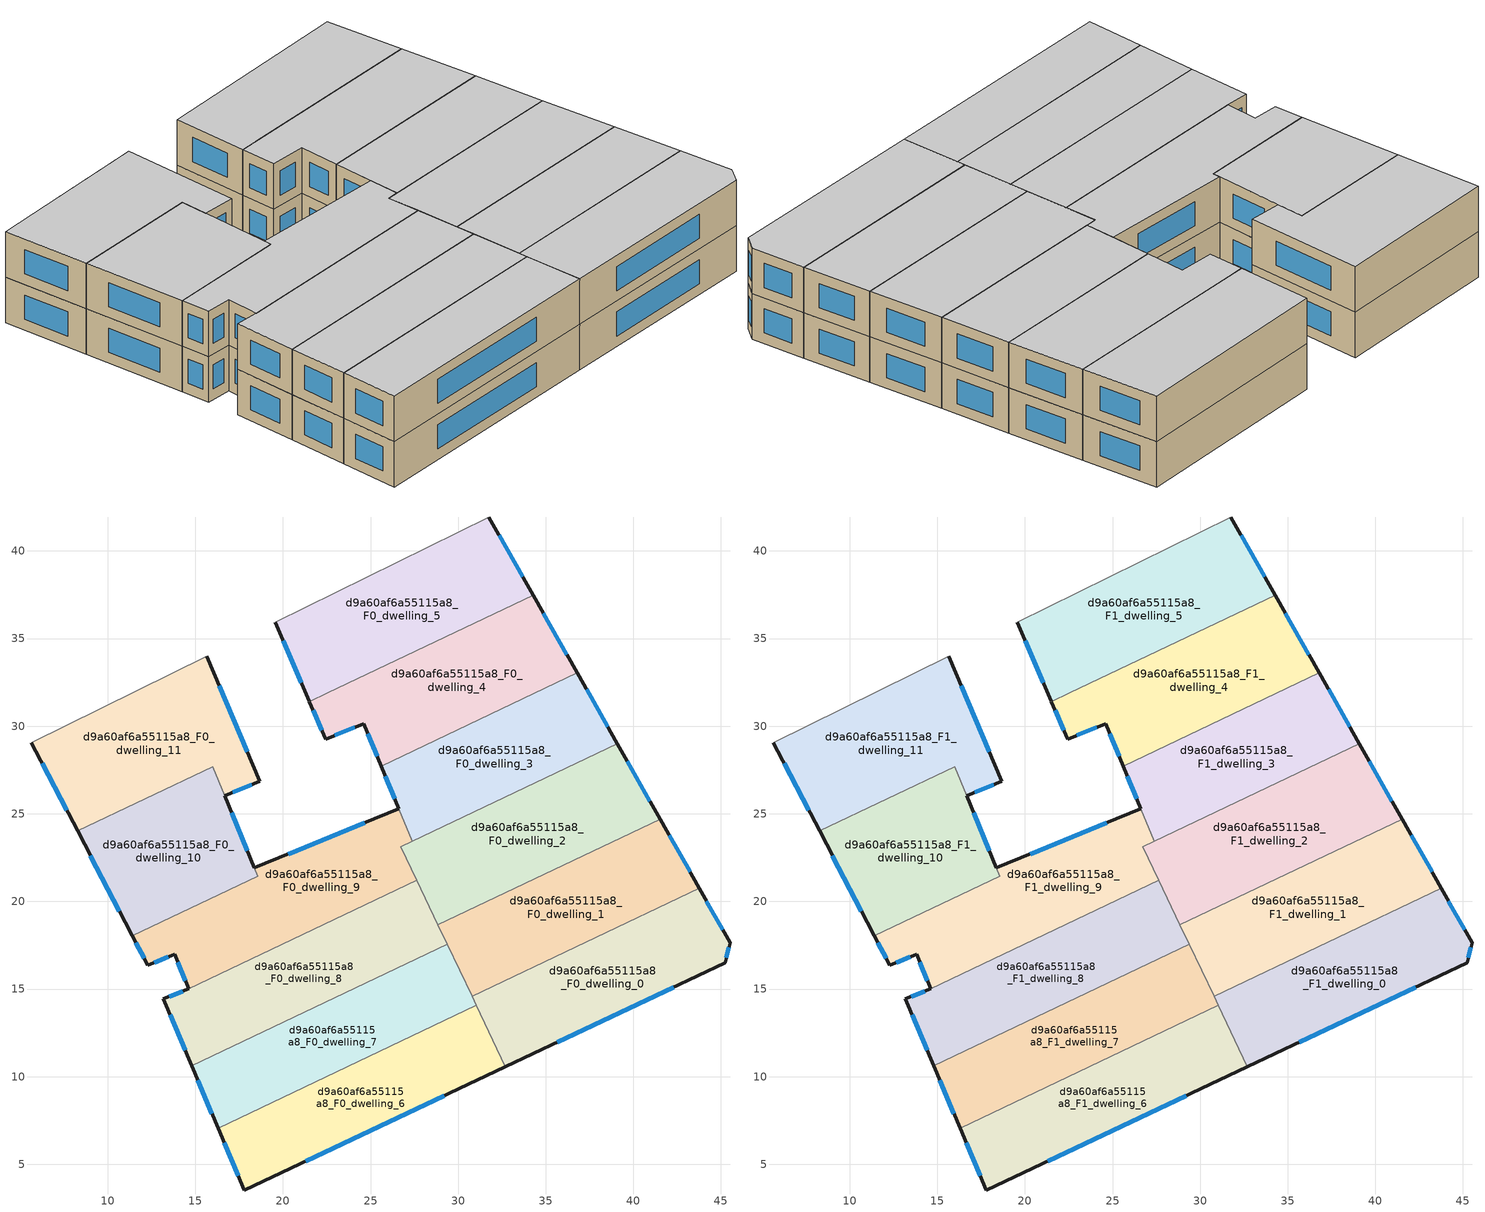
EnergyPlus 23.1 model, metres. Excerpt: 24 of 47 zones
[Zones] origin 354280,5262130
d9a60af6a55115a8_F0_dwelling_0
 floor ground (EU_floor_Construction): 43.76,20.75 45.52,17.64 45.24,16.5 32.7,10.58 30.8,14.58 z0
 wall outside (EU_wall_Construction): 32.7,10.58 45.24,16.5 45.52,17.64 43.76,20.75 z0:3
 wall to d9a60af6a55115a8_F0_dwelling_1 (EU_wall_Construction): 43.76,20.75 30.8,14.58 z0:3
 wall to d9a60af6a55115a8_F0_dwelling_6 (EU_wall_Construction): 31.04,14.06 32.7,10.58 z0:3
 wall to d9a60af6a55115a8_F0_dwelling_7 (EU_wall_Construction): 30.8,14.58 31.04,14.06 z0:3
 window (EU_Window_Construction): 45.11,18.37 44.17,20.02 / 45.3,16.77 45.46,17.37 / 35.65,11.97 42.29,15.11 z0.7:2.3
d9a60af6a55115a8_F0_dwelling_1
 floor ground (EU_floor_Construction): 41.52,24.7 43.76,20.75 30.8,14.58 28.85,18.67 z0
 wall outside (EU_wall_Construction): 43.76,20.75 41.52,24.7 z0:3
 wall to d9a60af6a55115a8_F0_dwelling_2 (EU_wall_Construction): 41.52,24.7 28.85,18.67 z0:3
 wall to d9a60af6a55115a8_F0_dwelling_7 (EU_wall_Construction): 29.38,17.57 30.8,14.58 z0:3
 wall to d9a60af6a55115a8_F0_dwelling_8 (EU_wall_Construction): 28.85,18.67 29.38,17.57 z0:3
 window (EU_Window_Construction): 43.23,21.68 42.05,23.78 z0.7:2.3
d9a60af6a55115a8_F0_dwelling_10
 floor ground (EU_floor_Construction): 15.98,27.69 18.56,21.44 11.41,18.04 8.28,24.02 z0
 wall outside (EU_wall_Construction): 8.28,24.02 11.41,18.04 / 18.37,21.91 16.67,26.03 z0:3
 wall to d9a60af6a55115a8_F0_dwelling_11 (EU_wall_Construction): 16.67,26.03 15.99,27.69 / 15.98,27.69 8.28,24.02 z0:3
 wall to d9a60af6a55115a8_F0_dwelling_9 (EU_wall_Construction): 11.41,18.04 18.56,21.44 18.37,21.91 z0:3
 window (EU_Window_Construction): 9.02,22.62 10.67,19.44 / 17.97,22.88 17.07,25.06 z0.7:2.3
d9a60af6a55115a8_F0_dwelling_11
 floor ground (EU_floor_Construction): 15.65,34 18.69,26.85 16.67,26.03 15.99,27.69 8.28,24.02 5.65,29.07 z0
 wall outside (EU_wall_Construction): 5.65,29.07 8.28,24.02 / 16.67,26.03 18.69,26.85 15.65,34 z0:3
 wall adiabatic (EU_wall_Construction): 15.65,34 5.65,29.07 z0:3
 window (EU_Window_Construction): 6.26,27.88 7.66,25.21 / 17.98,28.53 16.36,32.32 / 17.15,26.22 18.22,26.66 z0.7:2.3
d9a60af6a55115a8_F0_dwelling_2
 floor ground (EU_floor_Construction): 39.08,29.01 41.52,24.7 28.85,18.67 26.73,23.13 z0
 wall outside (EU_wall_Construction): 41.52,24.7 39.08,29.01 z0:3
 wall to d9a60af6a55115a8_F0_dwelling_8 (EU_wall_Construction): 27.64,21.21 28.85,18.67 z0:3
 wall to d9a60af6a55115a8_F0_dwelling_3 (EU_wall_Construction): 39.08,29.01 27.37,23.44 z0:3
 wall to d9a60af6a55115a8_F0_dwelling_9 (EU_wall_Construction): 27.37,23.44 26.73,23.13 27.64,21.21 z0:3
 window (EU_Window_Construction): 40.95,25.71 39.65,28 z0.7:2.3
d9a60af6a55115a8_F0_dwelling_3
 floor ground (EU_floor_Construction): 36.79,33.04 39.08,29.01 27.38,23.44 25.61,27.72 z0
 wall outside (EU_wall_Construction): 25.61,27.72 26.61,25.28 / 39.08,29.01 36.79,33.04 z0:3
 wall to d9a60af6a55115a8_F0_dwelling_4 (EU_wall_Construction): 36.79,33.04 25.61,27.72 z0:3
 wall to d9a60af6a55115a8_F0_dwelling_9 (EU_wall_Construction): 26.62,25.27 27.37,23.44 z0:3
 window (EU_Window_Construction): 25.85,27.15 26.38,25.85 / 38.54,29.96 37.33,32.1 z0.7:2.3
d9a60af6a55115a8_F0_dwelling_4
 floor ground (EU_floor_Construction): 34.28,37.48 36.79,33.04 25.61,27.72 24.61,30.15 22.43,29.26 21.51,31.41 z0
 wall outside (EU_wall_Construction): 36.79,33.04 34.28,37.48 / 21.51,31.41 22.43,29.26 24.61,30.15 25.61,27.72 z0:3
 wall to d9a60af6a55115a8_F0_dwelling_5 (EU_wall_Construction): 34.28,37.48 22.56,31.9 / 22.55,31.9 21.51,31.41 z0:3
 window (EU_Window_Construction): 36.2,34.09 34.87,36.44 / 24.85,29.58 25.38,28.29 / 22.95,29.47 24.1,29.94 / 21.73,30.9 22.22,29.76 z0.7:2.3
d9a60af6a55115a8_F0_dwelling_5
 floor ground (EU_floor_Construction): 31.76,41.94 34.28,37.48 21.51,31.41 19.57,35.93 z0
 wall outside (EU_wall_Construction): 19.57,35.93 21.51,31.41 / 34.28,37.48 31.76,41.94 z0:3
 wall adiabatic (EU_wall_Construction): 31.76,41.94 19.57,35.93 z0:3
 window (EU_Window_Construction): 20.03,34.87 21.06,32.47 / 33.69,38.53 32.35,40.89 z0.7:2.3
d9a60af6a55115a8_F0_dwelling_6
 floor ground (EU_floor_Construction): 31.04,14.06 32.7,10.58 17.8,3.53 16.31,7.05 z0
 wall outside (EU_wall_Construction): 16.31,7.05 17.8,3.53 32.7,10.58 z0:3
 wall to d9a60af6a55115a8_F0_dwelling_7 (EU_wall_Construction): 31.04,14.06 16.31,7.05 z0:3
 window (EU_Window_Construction): 21.3,5.19 29.2,8.92 / 16.66,6.22 17.45,4.36 z0.7:2.3
d9a60af6a55115a8_F0_dwelling_7
 floor ground (EU_floor_Construction): 29.38,17.57 31.04,14.06 16.31,7.05 14.79,10.62 z0
 wall outside (EU_wall_Construction): 14.79,10.62 16.31,7.05 z0:3
 wall to d9a60af6a55115a8_F0_dwelling_8 (EU_wall_Construction): 29.38,17.57 14.79,10.62 z0:3
 window (EU_Window_Construction): 15.15,9.78 15.95,7.89 z0.7:2.3
d9a60af6a55115a8_F0_dwelling_8
 floor ground (EU_floor_Construction): 27.64,21.21 29.38,17.57 14.79,10.62 13.18,14.43 14.63,15.02 z0
 wall outside (EU_wall_Construction): 14.63,15.02 13.18,14.43 14.79,10.62 z0:3
 wall to d9a60af6a55115a8_F0_dwelling_9 (EU_wall_Construction): 27.64,21.21 14.63,15.02 z0:3
 window (EU_Window_Construction): 13.56,13.54 14.41,11.52 / 14.29,14.88 13.52,14.57 z0.7:2.3
d9a60af6a55115a8_F0_dwelling_9
 floor ground (EU_floor_Construction): 26.62,25.27 27.37,23.44 26.73,23.13 27.64,21.21 14.63,15.02 13.82,16.99 12.29,16.36 11.41,18.04 18.56,21.44 18.37,21.91 z0
 wall outside (EU_wall_Construction): 26.62,25.27 18.37,21.91 / 11.41,18.04 12.29,16.36 13.82,16.99 14.63,15.02 z0:3
 window (EU_Window_Construction): 24.68,24.48 20.31,22.7 / 14.01,16.52 14.44,15.48 / 12.65,16.5 13.46,16.84 / 11.61,17.64 12.08,16.75 z0.7:2.3
d9a60af6a55115a8_F1_dwelling_0
 floor to d9a60af6a55115a8_F0_dwelling_0 (EU_floor_Construction): 43.76,20.75 45.52,17.64 45.24,16.5 32.7,10.58 30.8,14.58 z3
 wall outside (EU_wall_Construction): 32.7,10.58 45.24,16.5 45.52,17.64 43.76,20.75 z3:6
 wall to d9a60af6a55115a8_F1_dwelling_1 (EU_wall_Construction): 43.76,20.75 30.8,14.58 z3:6
 wall to d9a60af6a55115a8_F1_dwelling_6 (EU_wall_Construction): 31.04,14.06 32.7,10.58 z3:6
 wall to d9a60af6a55115a8_F1_dwelling_7 (EU_wall_Construction): 30.8,14.58 31.04,14.06 z3:6
 window (EU_Window_Construction): 45.11,18.37 44.17,20.02 / 45.3,16.77 45.46,17.37 / 35.65,11.97 42.29,15.11 z3.7:5.3
 ceiling to d9a60af6a55115a8_F2_dwelling_0 (EU_floor_Construction): 45.24,16.5 45.52,17.64 43.76,20.75 30.8,14.58 32.7,10.58 z6
d9a60af6a55115a8_F1_dwelling_1
 floor to d9a60af6a55115a8_F0_dwelling_1 (EU_floor_Construction): 41.52,24.7 43.76,20.75 30.8,14.58 28.85,18.67 z3
 wall outside (EU_wall_Construction): 43.76,20.75 41.52,24.7 z3:6
 wall to d9a60af6a55115a8_F1_dwelling_2 (EU_wall_Construction): 41.52,24.7 28.85,18.67 z3:6
 wall to d9a60af6a55115a8_F1_dwelling_7 (EU_wall_Construction): 29.38,17.57 30.8,14.58 z3:6
 wall to d9a60af6a55115a8_F1_dwelling_8 (EU_wall_Construction): 28.85,18.67 29.38,17.57 z3:6
 window (EU_Window_Construction): 43.23,21.68 42.05,23.78 z3.7:5.3
 ceiling to d9a60af6a55115a8_F2_dwelling_1 (EU_floor_Construction): 43.76,20.75 41.52,24.7 28.85,18.67 30.8,14.58 z6
d9a60af6a55115a8_F1_dwelling_10
 floor to d9a60af6a55115a8_F0_dwelling_10 (EU_floor_Construction): 16.67,26.03 18.56,21.44 11.41,18.04 8.28,24.02 15.99,27.69 z3
 wall outside (EU_wall_Construction): 8.28,24.02 11.41,18.04 / 18.37,21.91 16.67,26.03 z3:6
 wall to d9a60af6a55115a8_F1_dwelling_11 (EU_wall_Construction): 16.67,26.03 15.99,27.69 / 15.98,27.69 8.28,24.02 z3:6
 wall to d9a60af6a55115a8_F1_dwelling_9 (EU_wall_Construction): 11.41,18.04 18.56,21.44 18.37,21.91 z3:6
 window (EU_Window_Construction): 9.02,22.62 10.67,19.44 / 17.97,22.88 17.07,25.06 z3.7:5.3
 ceiling to d9a60af6a55115a8_F2_dwelling_10 (EU_floor_Construction): 18.56,21.44 16.67,26.03 15.98,27.69 8.28,24.02 11.41,18.04 z6
d9a60af6a55115a8_F1_dwelling_11
 floor to d9a60af6a55115a8_F0_dwelling_11 (EU_floor_Construction): 15.65,34 18.69,26.85 16.67,26.03 15.99,27.69 8.28,24.02 5.65,29.07 z3
 wall outside (EU_wall_Construction): 5.65,29.07 8.28,24.02 / 16.67,26.03 18.69,26.85 15.65,34 z3:6
 wall adiabatic (EU_wall_Construction): 15.65,34 5.65,29.07 z3:6
 window (EU_Window_Construction): 6.26,27.88 7.66,25.21 / 17.98,28.53 16.36,32.32 / 17.15,26.22 18.22,26.66 z3.7:5.3
 ceiling to d9a60af6a55115a8_F2_dwelling_11 (EU_floor_Construction): 18.69,26.85 15.65,34 5.65,29.07 8.28,24.02 15.99,27.69 16.67,26.03 z6
d9a60af6a55115a8_F1_dwelling_2
 floor to d9a60af6a55115a8_F0_dwelling_2 (EU_floor_Construction): 39.08,29.01 41.52,24.7 28.85,18.67 26.73,23.13 z3
 wall outside (EU_wall_Construction): 41.52,24.7 39.08,29.01 z3:6
 wall to d9a60af6a55115a8_F1_dwelling_8 (EU_wall_Construction): 27.64,21.21 28.85,18.67 z3:6
 wall to d9a60af6a55115a8_F1_dwelling_3 (EU_wall_Construction): 39.08,29.01 27.37,23.44 z3:6
 wall to d9a60af6a55115a8_F1_dwelling_9 (EU_wall_Construction): 27.37,23.44 26.73,23.13 27.64,21.21 z3:6
 window (EU_Window_Construction): 40.95,25.71 39.65,28 z3.7:5.3
 ceiling to d9a60af6a55115a8_F2_dwelling_2 (EU_floor_Construction): 41.52,24.7 39.08,29.01 26.73,23.13 28.85,18.67 z6
d9a60af6a55115a8_F1_dwelling_3
 floor to d9a60af6a55115a8_F0_dwelling_3 (EU_floor_Construction): 36.79,33.04 39.08,29.01 27.38,23.44 25.61,27.72 z3
 wall outside (EU_wall_Construction): 25.61,27.72 26.61,25.28 / 39.08,29.01 36.79,33.04 z3:6
 wall to d9a60af6a55115a8_F1_dwelling_4 (EU_wall_Construction): 36.79,33.04 25.61,27.72 z3:6
 wall to d9a60af6a55115a8_F1_dwelling_9 (EU_wall_Construction): 26.62,25.27 27.37,23.44 z3:6
 window (EU_Window_Construction): 25.85,27.15 26.38,25.85 / 38.54,29.96 37.33,32.1 z3.7:5.3
 ceiling to d9a60af6a55115a8_F2_dwelling_3 (EU_floor_Construction): 39.08,29.01 36.79,33.04 25.61,27.72 27.38,23.44 z6
d9a60af6a55115a8_F1_dwelling_4
 floor to d9a60af6a55115a8_F0_dwelling_4 (EU_floor_Construction): 34.28,37.48 36.79,33.04 25.61,27.72 24.61,30.15 22.43,29.26 21.51,31.41 z3
 wall outside (EU_wall_Construction): 36.79,33.04 34.28,37.48 / 21.51,31.41 22.43,29.26 24.61,30.15 25.61,27.72 z3:6
 wall to d9a60af6a55115a8_F1_dwelling_5 (EU_wall_Construction): 34.28,37.48 22.56,31.9 / 22.55,31.9 21.51,31.41 z3:6
 window (EU_Window_Construction): 36.2,34.09 34.87,36.44 / 24.85,29.58 25.38,28.29 / 22.95,29.47 24.1,29.94 / 21.73,30.9 22.22,29.76 z3.7:5.3
 ceiling to d9a60af6a55115a8_F2_dwelling_4 (EU_floor_Construction): 36.79,33.04 34.28,37.48 21.51,31.41 22.43,29.26 24.61,30.15 25.61,27.72 z6
d9a60af6a55115a8_F1_dwelling_5
 floor to d9a60af6a55115a8_F0_dwelling_5 (EU_floor_Construction): 31.76,41.94 34.28,37.48 21.51,31.41 19.57,35.93 z3
 wall outside (EU_wall_Construction): 19.57,35.93 21.51,31.41 / 34.28,37.48 31.76,41.94 z3:6
 wall adiabatic (EU_wall_Construction): 31.76,41.94 19.57,35.93 z3:6
 window (EU_Window_Construction): 20.03,34.87 21.06,32.47 / 33.69,38.53 32.35,40.89 z3.7:5.3
 ceiling to d9a60af6a55115a8_F2_dwelling_5 (EU_floor_Construction): 34.28,37.48 31.76,41.94 19.57,35.93 21.51,31.41 z6
d9a60af6a55115a8_F1_dwelling_6
 floor to d9a60af6a55115a8_F0_dwelling_6 (EU_floor_Construction): 31.04,14.06 32.7,10.58 17.8,3.53 16.31,7.05 z3
 wall outside (EU_wall_Construction): 16.31,7.05 17.8,3.53 32.7,10.58 z3:6
 wall to d9a60af6a55115a8_F1_dwelling_7 (EU_wall_Construction): 31.04,14.06 16.31,7.05 z3:6
 window (EU_Window_Construction): 21.3,5.19 29.2,8.92 / 16.66,6.22 17.45,4.36 z3.7:5.3
 ceiling to d9a60af6a55115a8_F2_dwelling_6 (EU_floor_Construction): 32.7,10.58 31.04,14.06 16.31,7.05 17.8,3.53 z6
d9a60af6a55115a8_F1_dwelling_7
 floor to d9a60af6a55115a8_F0_dwelling_7 (EU_floor_Construction): 29.38,17.57 31.04,14.06 16.31,7.05 14.79,10.62 z3
 wall outside (EU_wall_Construction): 14.79,10.62 16.31,7.05 z3:6
 wall to d9a60af6a55115a8_F1_dwelling_8 (EU_wall_Construction): 29.38,17.57 14.79,10.62 z3:6
 window (EU_Window_Construction): 15.15,9.78 15.95,7.89 z3.7:5.3
 ceiling to d9a60af6a55115a8_F2_dwelling_7 (EU_floor_Construction): 31.04,14.06 29.38,17.57 14.79,10.62 16.31,7.05 z6
d9a60af6a55115a8_F1_dwelling_8
 floor to d9a60af6a55115a8_F0_dwelling_8 (EU_floor_Construction): 27.64,21.21 29.38,17.57 14.79,10.62 13.18,14.43 14.63,15.02 z3
 wall outside (EU_wall_Construction): 14.63,15.02 13.18,14.43 14.79,10.62 z3:6
 wall to d9a60af6a55115a8_F1_dwelling_9 (EU_wall_Construction): 27.64,21.21 14.63,15.02 z3:6
 window (EU_Window_Construction): 13.56,13.54 14.41,11.52 / 14.29,14.88 13.52,14.57 z3.7:5.3
 ceiling to d9a60af6a55115a8_F2_dwelling_8 (EU_floor_Construction): 29.38,17.57 27.64,21.21 14.63,15.02 13.18,14.43 14.79,10.62 z6
d9a60af6a55115a8_F1_dwelling_9
 floor to d9a60af6a55115a8_F0_dwelling_9 (EU_floor_Construction): 26.62,25.27 27.37,23.44 26.73,23.13 27.64,21.21 14.63,15.02 13.82,16.99 12.29,16.36 11.41,18.04 18.56,21.44 18.37,21.91 z3
 wall outside (EU_wall_Construction): 26.62,25.27 18.37,21.91 / 11.41,18.04 12.29,16.36 13.82,16.99 14.63,15.02 z3:6
 window (EU_Window_Construction): 24.68,24.48 20.31,22.7 / 14.01,16.52 14.44,15.48 / 12.65,16.5 13.46,16.84 / 11.61,17.64 12.08,16.75 z3.7:5.3
 ceiling to d9a60af6a55115a8_F2_dwelling_9 (EU_floor_Construction): 27.64,21.21 26.73,23.13 27.37,23.44 26.62,25.27 18.37,21.91 18.56,21.44 11.41,18.04 12.29,16.36 13.82,16.99 14.63,15.02 z6
[Building]
EU S2 Campaign: North Axis=0; Terrain=City; Solar Distribution=FullExterior
[Site:Location]
Budapest.Ferenc.Liszt.Intl.AP: Latitude=47.437; Longitude=19.256; Time Zone=1; Elevation=185
[SizingPeriod:WeatherFileDays]
AnnualSizingPeriod: Begin Month=1; Begin Day of Month=1; End Month=12; End Day of Month=31; Day of Week for Start Day=Monday; Use Weather File Daylight Saving Period=No; Use Weather File Rain and Snow Indicators=No
[MATERIAL]
EU_InternalMass_Material: Roughness=MediumRough; Thickness=0.1; Conductivity=1; Density=1800; Specific Heat=900; Thermal Absorptance=0.9; Solar Absorptance=0.7; Visible Absorptance=0.7
[MATERIAL:NOMASS] Roughness=MediumRough; Thermal Absorptance=0.9; Solar Absorptance=0.7; Visible Absorptance=0.7
Name | Thermal Resistance
EU_wall_NoMass | 0.832559
EU_floor_NoMass | 0.872794
[WINDOWMATERIAL:SIMPLEGLAZINGSYSTEM]
EU_Window_SimpleGlazing: UFactor=2.79869; Solar Heat Gain Coefficient=0.75; Visible Transmittance=0.75
[CONSTRUCTION]
EU_wall_Construction: EU_wall_NoMass
EU_floor_Construction: EU_floor_NoMass
EU_Window_Construction: EU_Window_SimpleGlazing
EU_InternalMass_Construction: EU_InternalMass_Material
[ZONE] Type=1; Multiplier=1; Ceiling Height=autocalculate; Floor Area=autocalculate; Part of Total Floor Area=Yes
Name | Volume
d9a60af6a55115a8_F0_dwelling_0; d9a60af6a55115a8_F1_dwelling_0 | 192.917
d9a60af6a55115a8_F0_dwelling_1; d9a60af6a55115a8_F1_dwelling_1 | 192.856
d9a60af6a55115a8_F0_dwelling_10 | 166.583
d9a60af6a55115a8_F1_dwelling_10 | 166.635
d9a60af6a55115a8_F0_dwelling_11; d9a60af6a55115a8_F1_dwelling_11 | 200.953
d9a60af6a55115a8_F0_dwelling_2; d9a60af6a55115a8_F1_dwelling_2 | 205.308
d9a60af6a55115a8_F0_dwelling_3; d9a60af6a55115a8_F1_dwelling_3 | 175.793
d9a60af6a55115a8_F0_dwelling_4; d9a60af6a55115a8_F1_dwelling_4 | 201.385
d9a60af6a55115a8_F0_dwelling_5 | 208.514
d9a60af6a55115a8_F1_dwelling_5 | 208.399
d9a60af6a55115a8_F0_dwelling_6; d9a60af6a55115a8_F1_dwelling_6 | 188.9
d9a60af6a55115a8_F0_dwelling_7; d9a60af6a55115a8_F1_dwelling_7 | 188.876
d9a60af6a55115a8_F0_dwelling_8; d9a60af6a55115a8_F1_dwelling_8 | 194.951
d9a60af6a55115a8_F0_dwelling_9; d9a60af6a55115a8_F1_dwelling_9 | 197.608
[INTERNALMASS] Construction=EU_InternalMass_Construction
Name | Zone or ZoneList | Surface Area
d9a60af6a55115a8_F0_dwelling_0_EU_InternalMass | d9a60af6a55115a8_F0_dwelling_0 | 64.3056
d9a60af6a55115a8_F0_dwelling_1_EU_InternalMass | d9a60af6a55115a8_F0_dwelling_1 | 64.2852
d9a60af6a55115a8_F0_dwelling_2_EU_InternalMass | d9a60af6a55115a8_F0_dwelling_2 | 68.436
d9a60af6a55115a8_F0_dwelling_3_EU_InternalMass | d9a60af6a55115a8_F0_dwelling_3 | 58.609
d9a60af6a55115a8_F0_dwelling_4_EU_InternalMass | d9a60af6a55115a8_F0_dwelling_4 | 67.1312
d9a60af6a55115a8_F0_dwelling_5_EU_InternalMass | d9a60af6a55115a8_F0_dwelling_5 | 69.5037
d9a60af6a55115a8_F0_dwelling_6_EU_InternalMass | d9a60af6a55115a8_F0_dwelling_6 | 62.9668
d9a60af6a55115a8_F0_dwelling_7_EU_InternalMass | d9a60af6a55115a8_F0_dwelling_7 | 62.9587
d9a60af6a55115a8_F0_dwelling_8_EU_InternalMass | d9a60af6a55115a8_F0_dwelling_8 | 64.9836
d9a60af6a55115a8_F0_dwelling_9_EU_InternalMass | d9a60af6a55115a8_F0_dwelling_9 | 65.8674
d9a60af6a55115a8_F0_dwelling_10_EU_InternalMass | d9a60af6a55115a8_F0_dwelling_10 | 55.5432
d9a60af6a55115a8_F0_dwelling_11_EU_InternalMass | d9a60af6a55115a8_F0_dwelling_11 | 66.9828
d9a60af6a55115a8_F1_dwelling_0_EU_InternalMass | d9a60af6a55115a8_F1_dwelling_0 | 64.3056
d9a60af6a55115a8_F1_dwelling_1_EU_InternalMass | d9a60af6a55115a8_F1_dwelling_1 | 64.2852
d9a60af6a55115a8_F1_dwelling_2_EU_InternalMass | d9a60af6a55115a8_F1_dwelling_2 | 68.436
d9a60af6a55115a8_F1_dwelling_3_EU_InternalMass | d9a60af6a55115a8_F1_dwelling_3 | 58.609
d9a60af6a55115a8_F1_dwelling_4_EU_InternalMass | d9a60af6a55115a8_F1_dwelling_4 | 67.1312
d9a60af6a55115a8_F1_dwelling_5_EU_InternalMass | d9a60af6a55115a8_F1_dwelling_5 | 69.5037
d9a60af6a55115a8_F1_dwelling_6_EU_InternalMass | d9a60af6a55115a8_F1_dwelling_6 | 62.9668
d9a60af6a55115a8_F1_dwelling_7_EU_InternalMass | d9a60af6a55115a8_F1_dwelling_7 | 62.9587
d9a60af6a55115a8_F1_dwelling_8_EU_InternalMass | d9a60af6a55115a8_F1_dwelling_8 | 64.9836
d9a60af6a55115a8_F1_dwelling_9_EU_InternalMass | d9a60af6a55115a8_F1_dwelling_9 | 65.8674
d9a60af6a55115a8_F1_dwelling_10_EU_InternalMass | d9a60af6a55115a8_F1_dwelling_10 | 55.5432
d9a60af6a55115a8_F1_dwelling_11_EU_InternalMass | d9a60af6a55115a8_F1_dwelling_11 | 66.9828
[OTHEREQUIPMENT] Fuel Type=Electricity; Design Level Calculation Method=Watts/Area; Power per Zone Floor Area=1; Fraction Latent=0; Fraction Radiant=0; Fraction Lost=0; Carbon Dioxide Generation Rate=0; EndUse Subcategory=EU_Step8_InternalGains
Name | Zone or ZoneList or Space or SpaceList | Schedule
EU_Step8_InternalGain_d9a60af6a55115a8_F0_dwelling_0_f000 | d9a60af6a55115a8_F0_dwelling_0 | EU_Step8_GainSchedule_d9a60af6a55115a8_F0_dwelling_0_f000
EU_Step8_InternalGain_d9a60af6a55115a8_F0_dwelling_1_f000 | d9a60af6a55115a8_F0_dwelling_1 | EU_Step8_GainSchedule_d9a60af6a55115a8_F0_dwelling_1_f000
EU_Step8_InternalGain_d9a60af6a55115a8_F0_dwelling_2_f000 | d9a60af6a55115a8_F0_dwelling_2 | EU_Step8_GainSchedule_d9a60af6a55115a8_F0_dwelling_2_f000
EU_Step8_InternalGain_d9a60af6a55115a8_F0_dwelling_3_f000 | d9a60af6a55115a8_F0_dwelling_3 | EU_Step8_GainSchedule_d9a60af6a55115a8_F0_dwelling_3_f000
EU_Step8_InternalGain_d9a60af6a55115a8_F0_dwelling_4_f000 | d9a60af6a55115a8_F0_dwelling_4 | EU_Step8_GainSchedule_d9a60af6a55115a8_F0_dwelling_4_f000
EU_Step8_InternalGain_d9a60af6a55115a8_F0_dwelling_5_f000 | d9a60af6a55115a8_F0_dwelling_5 | EU_Step8_GainSchedule_d9a60af6a55115a8_F0_dwelling_5_f000
EU_Step8_InternalGain_d9a60af6a55115a8_F0_dwelling_6_f000 | d9a60af6a55115a8_F0_dwelling_6 | EU_Step8_GainSchedule_d9a60af6a55115a8_F0_dwelling_6_f000
EU_Step8_InternalGain_d9a60af6a55115a8_F0_dwelling_7_f000 | d9a60af6a55115a8_F0_dwelling_7 | EU_Step8_GainSchedule_d9a60af6a55115a8_F0_dwelling_7_f000
EU_Step8_InternalGain_d9a60af6a55115a8_F0_dwelling_8_f000 | d9a60af6a55115a8_F0_dwelling_8 | EU_Step8_GainSchedule_d9a60af6a55115a8_F0_dwelling_8_f000
EU_Step8_InternalGain_d9a60af6a55115a8_F0_dwelling_9_f000 | d9a60af6a55115a8_F0_dwelling_9 | EU_Step8_GainSchedule_d9a60af6a55115a8_F0_dwelling_9_f000
EU_Step8_InternalGain_d9a60af6a55115a8_F0_dwelling_10_f000 | d9a60af6a55115a8_F0_dwelling_10 | EU_Step8_GainSchedule_d9a60af6a55115a8_F0_dwelling_10_f000
EU_Step8_InternalGain_d9a60af6a55115a8_F0_dwelling_11_f000 | d9a60af6a55115a8_F0_dwelling_11 | EU_Step8_GainSchedule_d9a60af6a55115a8_F0_dwelling_11_f000
EU_Step8_InternalGain_d9a60af6a55115a8_F1_dwelling_0_f000 | d9a60af6a55115a8_F1_dwelling_0 | EU_Step8_GainSchedule_d9a60af6a55115a8_F1_dwelling_0_f000
EU_Step8_InternalGain_d9a60af6a55115a8_F1_dwelling_1_f000 | d9a60af6a55115a8_F1_dwelling_1 | EU_Step8_GainSchedule_d9a60af6a55115a8_F1_dwelling_1_f000
EU_Step8_InternalGain_d9a60af6a55115a8_F1_dwelling_2_f000 | d9a60af6a55115a8_F1_dwelling_2 | EU_Step8_GainSchedule_d9a60af6a55115a8_F1_dwelling_2_f000
EU_Step8_InternalGain_d9a60af6a55115a8_F1_dwelling_3_f000 | d9a60af6a55115a8_F1_dwelling_3 | EU_Step8_GainSchedule_d9a60af6a55115a8_F1_dwelling_3_f000
EU_Step8_InternalGain_d9a60af6a55115a8_F1_dwelling_4_f000 | d9a60af6a55115a8_F1_dwelling_4 | EU_Step8_GainSchedule_d9a60af6a55115a8_F1_dwelling_4_f000
EU_Step8_InternalGain_d9a60af6a55115a8_F1_dwelling_5_f000 | d9a60af6a55115a8_F1_dwelling_5 | EU_Step8_GainSchedule_d9a60af6a55115a8_F1_dwelling_5_f000
EU_Step8_InternalGain_d9a60af6a55115a8_F1_dwelling_6_f000 | d9a60af6a55115a8_F1_dwelling_6 | EU_Step8_GainSchedule_d9a60af6a55115a8_F1_dwelling_6_f000
EU_Step8_InternalGain_d9a60af6a55115a8_F1_dwelling_7_f000 | d9a60af6a55115a8_F1_dwelling_7 | EU_Step8_GainSchedule_d9a60af6a55115a8_F1_dwelling_7_f000
EU_Step8_InternalGain_d9a60af6a55115a8_F1_dwelling_8_f000 | d9a60af6a55115a8_F1_dwelling_8 | EU_Step8_GainSchedule_d9a60af6a55115a8_F1_dwelling_8_f000
EU_Step8_InternalGain_d9a60af6a55115a8_F1_dwelling_9_f000 | d9a60af6a55115a8_F1_dwelling_9 | EU_Step8_GainSchedule_d9a60af6a55115a8_F1_dwelling_9_f000
EU_Step8_InternalGain_d9a60af6a55115a8_F1_dwelling_10_f000 | d9a60af6a55115a8_F1_dwelling_10 | EU_Step8_GainSchedule_d9a60af6a55115a8_F1_dwelling_10_f000
EU_Step8_InternalGain_d9a60af6a55115a8_F1_dwelling_11_f000 | d9a60af6a55115a8_F1_dwelling_11 | EU_Step8_GainSchedule_d9a60af6a55115a8_F1_dwelling_11_f000
[ZONEVENTILATION:DESIGNFLOWRATE] Schedule=EU_AlwaysOn; Design Flow Rate Calculation Method=AirChanges/Hour; Air Changes per Hour=0.475469; Ventilation Type=Natural; Fan Pressure Rise=0; Fan Total Efficiency=1; Constant Term Coefficient=1; Temperature Term Coefficient=0; Velocity Term Coefficient=0; Velocity Squared Term Coefficient=0; Minimum Indoor Temperature=-100; Maximum Indoor Temperature=100; Delta Temperature=-100; Minimum Outdoor Temperature=-100; Maximum Outdoor Temperature=100; Maximum Wind Speed=40
Name | Zone or ZoneList or Space or SpaceList
EU_ConstantAir_d9a60af6a55115a8_F0_dwelling_0 | d9a60af6a55115a8_F0_dwelling_0
EU_ConstantAir_d9a60af6a55115a8_F0_dwelling_1 | d9a60af6a55115a8_F0_dwelling_1
EU_ConstantAir_d9a60af6a55115a8_F0_dwelling_2 | d9a60af6a55115a8_F0_dwelling_2
EU_ConstantAir_d9a60af6a55115a8_F0_dwelling_3 | d9a60af6a55115a8_F0_dwelling_3
EU_ConstantAir_d9a60af6a55115a8_F0_dwelling_4 | d9a60af6a55115a8_F0_dwelling_4
EU_ConstantAir_d9a60af6a55115a8_F0_dwelling_5 | d9a60af6a55115a8_F0_dwelling_5
EU_ConstantAir_d9a60af6a55115a8_F0_dwelling_6 | d9a60af6a55115a8_F0_dwelling_6
EU_ConstantAir_d9a60af6a55115a8_F0_dwelling_7 | d9a60af6a55115a8_F0_dwelling_7
EU_ConstantAir_d9a60af6a55115a8_F0_dwelling_8 | d9a60af6a55115a8_F0_dwelling_8
EU_ConstantAir_d9a60af6a55115a8_F0_dwelling_9 | d9a60af6a55115a8_F0_dwelling_9
EU_ConstantAir_d9a60af6a55115a8_F0_dwelling_10 | d9a60af6a55115a8_F0_dwelling_10
EU_ConstantAir_d9a60af6a55115a8_F0_dwelling_11 | d9a60af6a55115a8_F0_dwelling_11
EU_ConstantAir_d9a60af6a55115a8_F1_dwelling_0 | d9a60af6a55115a8_F1_dwelling_0
EU_ConstantAir_d9a60af6a55115a8_F1_dwelling_1 | d9a60af6a55115a8_F1_dwelling_1
EU_ConstantAir_d9a60af6a55115a8_F1_dwelling_2 | d9a60af6a55115a8_F1_dwelling_2
EU_ConstantAir_d9a60af6a55115a8_F1_dwelling_3 | d9a60af6a55115a8_F1_dwelling_3
EU_ConstantAir_d9a60af6a55115a8_F1_dwelling_4 | d9a60af6a55115a8_F1_dwelling_4
EU_ConstantAir_d9a60af6a55115a8_F1_dwelling_5 | d9a60af6a55115a8_F1_dwelling_5
EU_ConstantAir_d9a60af6a55115a8_F1_dwelling_6 | d9a60af6a55115a8_F1_dwelling_6
EU_ConstantAir_d9a60af6a55115a8_F1_dwelling_7 | d9a60af6a55115a8_F1_dwelling_7
EU_ConstantAir_d9a60af6a55115a8_F1_dwelling_8 | d9a60af6a55115a8_F1_dwelling_8
EU_ConstantAir_d9a60af6a55115a8_F1_dwelling_9 | d9a60af6a55115a8_F1_dwelling_9
EU_ConstantAir_d9a60af6a55115a8_F1_dwelling_10 | d9a60af6a55115a8_F1_dwelling_10
EU_ConstantAir_d9a60af6a55115a8_F1_dwelling_11 | d9a60af6a55115a8_F1_dwelling_11
[HVACTEMPLATE:THERMOSTAT] Constant Heating Setpoint=20; Constant Cooling Setpoint=50
EU_HeatOnly_d9a60af6a55115a8_F0_dwelling_0; EU_HeatOnly_d9a60af6a55115a8_F0_dwelling_1; EU_HeatOnly_d9a60af6a55115a8_F0_dwelling_2; EU_HeatOnly_d9a60af6a55115a8_F0_dwelling_3; EU_HeatOnly_d9a60af6a55115a8_F0_dwelling_4; EU_HeatOnly_d9a60af6a55115a8_F0_dwelling_5; EU_HeatOnly_d9a60af6a55115a8_F0_dwelling_6; EU_HeatOnly_d9a60af6a55115a8_F0_dwelling_7; EU_HeatOnly_d9a60af6a55115a8_F0_dwelling_8; EU_HeatOnly_d9a60af6a55115a8_F0_dwelling_9; EU_HeatOnly_d9a60af6a55115a8_F0_dwelling_10; EU_HeatOnly_d9a60af6a55115a8_F0_dwelling_11; EU_HeatOnly_d9a60af6a55115a8_F1_dwelling_0; EU_HeatOnly_d9a60af6a55115a8_F1_dwelling_1; EU_HeatOnly_d9a60af6a55115a8_F1_dwelling_2; EU_HeatOnly_d9a60af6a55115a8_F1_dwelling_3; EU_HeatOnly_d9a60af6a55115a8_F1_dwelling_4; EU_HeatOnly_d9a60af6a55115a8_F1_dwelling_5; EU_HeatOnly_d9a60af6a55115a8_F1_dwelling_6; EU_HeatOnly_d9a60af6a55115a8_F1_dwelling_7; EU_HeatOnly_d9a60af6a55115a8_F1_dwelling_8; EU_HeatOnly_d9a60af6a55115a8_F1_dwelling_9; EU_HeatOnly_d9a60af6a55115a8_F1_dwelling_10; EU_HeatOnly_d9a60af6a55115a8_F1_dwelling_11; EU_HeatOnly_d9a60af6a55115a8_F2_dwelling_0; EU_HeatOnly_d9a60af6a55115a8_F2_dwelling_1; EU_HeatOnly_d9a60af6a55115a8_F2_dwelling_2; EU_HeatOnly_d9a60af6a55115a8_F2_dwelling_3; EU_HeatOnly_d9a60af6a55115a8_F2_dwelling_4; EU_HeatOnly_d9a60af6a55115a8_F2_dwelling_5; EU_HeatOnly_d9a60af6a55115a8_F2_dwelling_6; EU_HeatOnly_d9a60af6a55115a8_F2_dwelling_7; EU_HeatOnly_d9a60af6a55115a8_F2_dwelling_8; EU_HeatOnly_d9a60af6a55115a8_F2_dwelling_9; EU_HeatOnly_d9a60af6a55115a8_F2_dwelling_10; EU_HeatOnly_d9a60af6a55115a8_F2_dwelling_11; EU_HeatOnly_d9a60af6a55115a8_F3_dwelling_0; EU_HeatOnly_d9a60af6a55115a8_F3_dwelling_1; EU_HeatOnly_d9a60af6a55115a8_F3_dwelling_2; EU_HeatOnly_d9a60af6a55115a8_F3_dwelling_3; EU_HeatOnly_d9a60af6a55115a8_F3_dwelling_4; EU_HeatOnly_d9a60af6a55115a8_F3_dwelling_5; EU_HeatOnly_d9a60af6a55115a8_F3_dwelling_6; EU_HeatOnly_d9a60af6a55115a8_F3_dwelling_7; EU_HeatOnly_d9a60af6a55115a8_F3_dwelling_8; EU_HeatOnly_d9a60af6a55115a8_F3_dwelling_9; EU_HeatOnly_d9a60af6a55115a8_F3_dwelling_10
[HVACTEMPLATE:ZONE:IDEALLOADSAIRSYSTEM] System Availability Schedule=EU_AlwaysOn; Maximum Heating Supply Air Temperature=50; Minimum Cooling Supply Air Temperature=13; Maximum Heating Supply Air Humidity Ratio=0.0156; Minimum Cooling Supply Air Humidity Ratio=0.0077; Heating Limit=NoLimit; Cooling Limit=NoLimit; Heating Availability Schedule=EU_AlwaysOn; Cooling Availability Schedule=EU_CoolingOff; Dehumidification Control Type=ConstantSensibleHeatRatio; Cooling Sensible Heat Ratio=0.7; Dehumidification Setpoint=60; Humidification Control Type=None; Humidification Setpoint=30; Outdoor Air Method=None; Outdoor Air Flow Rate per Person=0.00944; Outdoor Air Flow Rate per Zone Floor Area=0; Outdoor Air Flow Rate per Zone=0; Demand Controlled Ventilation Type=None; Outdoor Air Economizer Type=NoEconomizer; Heat Recovery Type=None; Sensible Heat Recovery Effectiveness=0.7; Latent Heat Recovery Effectiveness=0.65
Name | Template Thermostat
d9a60af6a55115a8_F0_dwelling_0 | EU_HeatOnly_d9a60af6a55115a8_F0_dwelling_0
d9a60af6a55115a8_F0_dwelling_1 | EU_HeatOnly_d9a60af6a55115a8_F0_dwelling_1
d9a60af6a55115a8_F0_dwelling_2 | EU_HeatOnly_d9a60af6a55115a8_F0_dwelling_2
d9a60af6a55115a8_F0_dwelling_3 | EU_HeatOnly_d9a60af6a55115a8_F0_dwelling_3
d9a60af6a55115a8_F0_dwelling_4 | EU_HeatOnly_d9a60af6a55115a8_F0_dwelling_4
d9a60af6a55115a8_F0_dwelling_5 | EU_HeatOnly_d9a60af6a55115a8_F0_dwelling_5
d9a60af6a55115a8_F0_dwelling_6 | EU_HeatOnly_d9a60af6a55115a8_F0_dwelling_6
d9a60af6a55115a8_F0_dwelling_7 | EU_HeatOnly_d9a60af6a55115a8_F0_dwelling_7
d9a60af6a55115a8_F0_dwelling_8 | EU_HeatOnly_d9a60af6a55115a8_F0_dwelling_8
d9a60af6a55115a8_F0_dwelling_9 | EU_HeatOnly_d9a60af6a55115a8_F0_dwelling_9
d9a60af6a55115a8_F0_dwelling_10 | EU_HeatOnly_d9a60af6a55115a8_F0_dwelling_10
d9a60af6a55115a8_F0_dwelling_11 | EU_HeatOnly_d9a60af6a55115a8_F0_dwelling_11
d9a60af6a55115a8_F1_dwelling_0 | EU_HeatOnly_d9a60af6a55115a8_F1_dwelling_0
d9a60af6a55115a8_F1_dwelling_1 | EU_HeatOnly_d9a60af6a55115a8_F1_dwelling_1
d9a60af6a55115a8_F1_dwelling_2 | EU_HeatOnly_d9a60af6a55115a8_F1_dwelling_2
d9a60af6a55115a8_F1_dwelling_3 | EU_HeatOnly_d9a60af6a55115a8_F1_dwelling_3
d9a60af6a55115a8_F1_dwelling_4 | EU_HeatOnly_d9a60af6a55115a8_F1_dwelling_4
d9a60af6a55115a8_F1_dwelling_5 | EU_HeatOnly_d9a60af6a55115a8_F1_dwelling_5
d9a60af6a55115a8_F1_dwelling_6 | EU_HeatOnly_d9a60af6a55115a8_F1_dwelling_6
d9a60af6a55115a8_F1_dwelling_7 | EU_HeatOnly_d9a60af6a55115a8_F1_dwelling_7
d9a60af6a55115a8_F1_dwelling_8 | EU_HeatOnly_d9a60af6a55115a8_F1_dwelling_8
d9a60af6a55115a8_F1_dwelling_9 | EU_HeatOnly_d9a60af6a55115a8_F1_dwelling_9
d9a60af6a55115a8_F1_dwelling_10 | EU_HeatOnly_d9a60af6a55115a8_F1_dwelling_10
d9a60af6a55115a8_F1_dwelling_11 | EU_HeatOnly_d9a60af6a55115a8_F1_dwelling_11
[SIZING:ZONE] Zone Cooling Design Supply Air Temperature Input Method=SupplyAirTemperature; Zone Cooling Design Supply Air Temperature=13; Zone Heating Design Supply Air Temperature Input Method=SupplyAirTemperature; Zone Heating Design Supply Air Temperature=50; Zone Cooling Design Supply Air Humidity Ratio=0.008; Zone Heating Design Supply Air Humidity Ratio=0.008; Cooling Design Air Flow Method=DesignDay; Cooling Design Air Flow Rate=0; Cooling Minimum Air Flow per Zone Floor Area=0.000762; Cooling Minimum Air Flow=0; Cooling Minimum Air Flow Fraction=0.2; Heating Design Air Flow Method=DesignDay; Heating Design Air Flow Rate=0; Heating Maximum Air Flow per Zone Floor Area=0.002032; Heating Maximum Air Flow=0.141576; Heating Maximum Air Flow Fraction=0.3; Account for Dedicated Outdoor Air System=No; Dedicated Outdoor Air System Control Strategy=NeutralSupplyAir; Dedicated Outdoor Air Low Setpoint Temperature for Design=autosize; Dedicated Outdoor Air High Setpoint Temperature for Design=autosize; Zone Load Sizing Method=Sensible Load Only No Latent Load; Zone Latent Cooling Design Supply Air Humidity Ratio Input Method=HumidityRatioDifference; Zone Cooling Design Supply Air Humidity Ratio Difference=0.005; Zone Latent Heating Design Supply Air Humidity Ratio Input Method=HumidityRatioDifference; Zone Humidification Design Supply Air Humidity Ratio Difference=0.005
d9a60af6a55115a8_F0_dwelling_0; d9a60af6a55115a8_F0_dwelling_1; d9a60af6a55115a8_F0_dwelling_2; d9a60af6a55115a8_F0_dwelling_3; d9a60af6a55115a8_F0_dwelling_4; d9a60af6a55115a8_F0_dwelling_5; d9a60af6a55115a8_F0_dwelling_6; d9a60af6a55115a8_F0_dwelling_7; d9a60af6a55115a8_F0_dwelling_8; d9a60af6a55115a8_F0_dwelling_9; d9a60af6a55115a8_F0_dwelling_10; d9a60af6a55115a8_F0_dwelling_11; d9a60af6a55115a8_F1_dwelling_0; d9a60af6a55115a8_F1_dwelling_1; d9a60af6a55115a8_F1_dwelling_2; d9a60af6a55115a8_F1_dwelling_3; d9a60af6a55115a8_F1_dwelling_4; d9a60af6a55115a8_F1_dwelling_5; d9a60af6a55115a8_F1_dwelling_6; d9a60af6a55115a8_F1_dwelling_7; d9a60af6a55115a8_F1_dwelling_8; d9a60af6a55115a8_F1_dwelling_9; d9a60af6a55115a8_F1_dwelling_10; d9a60af6a55115a8_F1_dwelling_11
[SCHEDULE:CONSTANT]
Name | Hourly Value
EU_AlwaysOn | 1
EU_CoolingOff | 0
[SCHEDULE:FILE] Column Number=1; Rows to Skip at Top=0; Number of Hours of Data=8760; Column Separator=Comma; Interpolate to Timestep=No; Minutes per Item=60; Adjust Schedule for Daylight Savings=Yes
Name | File
EU_Step8_GainSchedule_d9a60af6a55115a8_F0_dwelling_0_f000 | ../../schedules/d9a60af6a55115a8/d9a60af6a55115a8_F0_dwelling_0_f000_gain.csv
EU_Step8_GainSchedule_d9a60af6a55115a8_F0_dwelling_1_f000 | ../../schedules/d9a60af6a55115a8/d9a60af6a55115a8_F0_dwelling_1_f000_gain.csv
EU_Step8_GainSchedule_d9a60af6a55115a8_F0_dwelling_2_f000 | ../../schedules/d9a60af6a55115a8/d9a60af6a55115a8_F0_dwelling_2_f000_gain.csv
EU_Step8_GainSchedule_d9a60af6a55115a8_F0_dwelling_3_f000 | ../../schedules/d9a60af6a55115a8/d9a60af6a55115a8_F0_dwelling_3_f000_gain.csv
EU_Step8_GainSchedule_d9a60af6a55115a8_F0_dwelling_4_f000 | ../../schedules/d9a60af6a55115a8/d9a60af6a55115a8_F0_dwelling_4_f000_gain.csv
EU_Step8_GainSchedule_d9a60af6a55115a8_F0_dwelling_5_f000 | ../../schedules/d9a60af6a55115a8/d9a60af6a55115a8_F0_dwelling_5_f000_gain.csv
EU_Step8_GainSchedule_d9a60af6a55115a8_F0_dwelling_6_f000 | ../../schedules/d9a60af6a55115a8/d9a60af6a55115a8_F0_dwelling_6_f000_gain.csv
EU_Step8_GainSchedule_d9a60af6a55115a8_F0_dwelling_7_f000 | ../../schedules/d9a60af6a55115a8/d9a60af6a55115a8_F0_dwelling_7_f000_gain.csv
EU_Step8_GainSchedule_d9a60af6a55115a8_F0_dwelling_8_f000 | ../../schedules/d9a60af6a55115a8/d9a60af6a55115a8_F0_dwelling_8_f000_gain.csv
EU_Step8_GainSchedule_d9a60af6a55115a8_F0_dwelling_9_f000 | ../../schedules/d9a60af6a55115a8/d9a60af6a55115a8_F0_dwelling_9_f000_gain.csv
EU_Step8_GainSchedule_d9a60af6a55115a8_F0_dwelling_10_f000 | ../../schedules/d9a60af6a55115a8/d9a60af6a55115a8_F0_dwelling_10_f000_gain.csv
EU_Step8_GainSchedule_d9a60af6a55115a8_F0_dwelling_11_f000 | ../../schedules/d9a60af6a55115a8/d9a60af6a55115a8_F0_dwelling_11_f000_gain.csv
EU_Step8_GainSchedule_d9a60af6a55115a8_F1_dwelling_0_f000 | ../../schedules/d9a60af6a55115a8/d9a60af6a55115a8_F1_dwelling_0_f000_gain.csv
EU_Step8_GainSchedule_d9a60af6a55115a8_F1_dwelling_1_f000 | ../../schedules/d9a60af6a55115a8/d9a60af6a55115a8_F1_dwelling_1_f000_gain.csv
EU_Step8_GainSchedule_d9a60af6a55115a8_F1_dwelling_2_f000 | ../../schedules/d9a60af6a55115a8/d9a60af6a55115a8_F1_dwelling_2_f000_gain.csv
EU_Step8_GainSchedule_d9a60af6a55115a8_F1_dwelling_3_f000 | ../../schedules/d9a60af6a55115a8/d9a60af6a55115a8_F1_dwelling_3_f000_gain.csv
EU_Step8_GainSchedule_d9a60af6a55115a8_F1_dwelling_4_f000 | ../../schedules/d9a60af6a55115a8/d9a60af6a55115a8_F1_dwelling_4_f000_gain.csv
EU_Step8_GainSchedule_d9a60af6a55115a8_F1_dwelling_5_f000 | ../../schedules/d9a60af6a55115a8/d9a60af6a55115a8_F1_dwelling_5_f000_gain.csv
EU_Step8_GainSchedule_d9a60af6a55115a8_F1_dwelling_6_f000 | ../../schedules/d9a60af6a55115a8/d9a60af6a55115a8_F1_dwelling_6_f000_gain.csv
EU_Step8_GainSchedule_d9a60af6a55115a8_F1_dwelling_7_f000 | ../../schedules/d9a60af6a55115a8/d9a60af6a55115a8_F1_dwelling_7_f000_gain.csv
EU_Step8_GainSchedule_d9a60af6a55115a8_F1_dwelling_8_f000 | ../../schedules/d9a60af6a55115a8/d9a60af6a55115a8_F1_dwelling_8_f000_gain.csv
EU_Step8_GainSchedule_d9a60af6a55115a8_F1_dwelling_9_f000 | ../../schedules/d9a60af6a55115a8/d9a60af6a55115a8_F1_dwelling_9_f000_gain.csv
EU_Step8_GainSchedule_d9a60af6a55115a8_F1_dwelling_10_f000 | ../../schedules/d9a60af6a55115a8/d9a60af6a55115a8_F1_dwelling_10_f000_gain.csv
EU_Step8_GainSchedule_d9a60af6a55115a8_F1_dwelling_11_f000 | ../../schedules/d9a60af6a55115a8/d9a60af6a55115a8_F1_dwelling_11_f000_gain.csv
